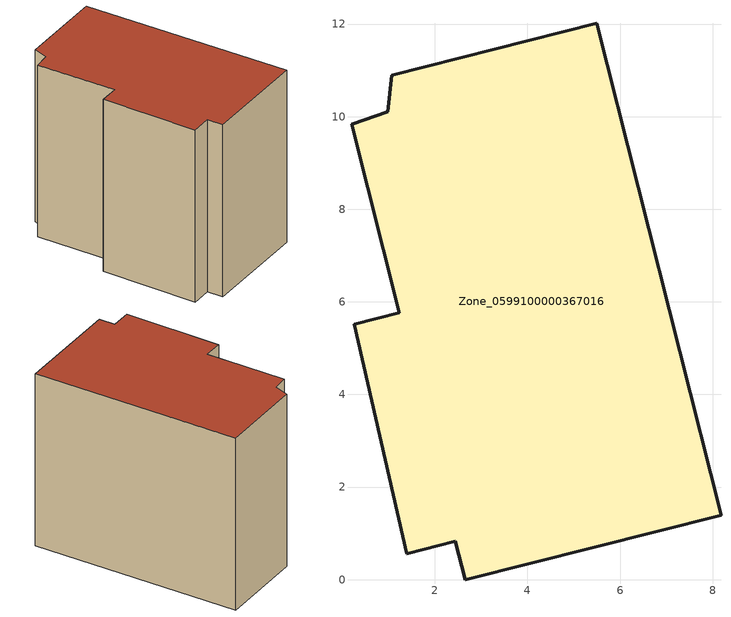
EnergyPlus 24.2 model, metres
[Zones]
Zone_0599100000367016
 floor ground (C_G): 5.49,12.02 8.18,1.39 2.65,0 2.44,0.83 1.39,0.56 0.26,5.52 1.23,5.76 0.2,9.84 0.99,10.11 1.07,10.9 z0
 wall outside (C_F): 8.18,1.39 5.49,12.02 1.07,10.9 0.99,10.11 0.2,9.84 1.23,5.76 0.26,5.52 1.39,0.56 2.44,0.83 2.65,0 8.18,1.39 z0:9.39
 roof outside (C_R): 0.99,10.11 0.2,9.84 1.23,5.76 0.26,5.52 1.39,0.56 2.44,0.83 2.65,0 8.18,1.39 5.49,12.02 1.07,10.9 z9.39
[BUILDING]
Pand.0599100000367016: North Axis=0; Terrain=City; Loads Convergence Tolerance Value=0.04; Temperature Convergence Tolerance Value=0.4; Solar Distribution=FullExterior; Maximum Number of Warmup Days=25; Minimum Number of Warmup Days=1
[Site:Location]
Rotterdam.The.Hague.AP_ZH_NLD Design_Conditions: Latitude=51.96; Longitude=4.45; Time Zone=1; Elevation=-4.5
[SITE:GROUNDTEMPERATURE:BUILDINGSURFACE]
18, 18, 18, 18, 18, 18, 18, 18, 18, 18, 18, 18
[MATERIAL] Thermal Absorptance=0.9; Solar Absorptance=0.7; Visible Absorptance=0.7
Name | Roughness | Thickness | Conductivity | Density | Specific Heat
G.TC.1992-2005 | MediumSmooth | 0.15 | 0.06 | 540 | 1210
F.TC.1992-2005 | Rough | 0.3 | 0.12 | 1920 | 840
R.TC.1992-2005 | MediumRough | 0.2 | 0.08 | 1500 | 1000
[CONSTRUCTION]
C_G: G.TC.1992-2005
C_F: F.TC.1992-2005
C_R: R.TC.1992-2005
[ZONE]
Zone_0599100000367016: Type=1; Multiplier=1; Ceiling Height=Autocalculate; Volume=Autocalculate; Floor Area=autocalculate; Part of Total Floor Area=Yes
[ZONEINFILTRATION:DESIGNFLOWRATE]
Infil_Zone_0599100000367016: Zone or ZoneList or Space or SpaceList=Zone_0599100000367016; Schedule=AlwaysOn; Design Flow Rate Calculation Method=Flow/Area; Flow Rate per Floor Area=0.0015; Constant Term Coefficient=1; Temperature Term Coefficient=0; Velocity Term Coefficient=0; Velocity Squared Term Coefficient=0
[HVACTEMPLATE:ZONE:IDEALLOADSAIRSYSTEM]
Zone_0599100000367016: Maximum Heating Supply Air Temperature=50; Minimum Cooling Supply Air Temperature=13; Maximum Heating Supply Air Humidity Ratio=0.0156; Minimum Cooling Supply Air Humidity Ratio=0.0077; Heating Limit=NoLimit; Cooling Limit=NoLimit; Dehumidification Control Type=ConstantSensibleHeatRatio; Cooling Sensible Heat Ratio=0.7; Dehumidification Setpoint=60; Humidification Control Type=None; Humidification Setpoint=30; Outdoor Air Method=None; Outdoor Air Flow Rate per Person=0.00944; Outdoor Air Flow Rate per Zone Floor Area=0; Outdoor Air Flow Rate per Zone=0; Demand Controlled Ventilation Type=None; Outdoor Air Economizer Type=NoEconomizer; Heat Recovery Type=None; Sensible Heat Recovery Effectiveness=0.7; Latent Heat Recovery Effectiveness=0.65
[ZONECONTROL:THERMOSTAT]
ThermostatControl_Zone_0599100000367016: Zone or ZoneList=Zone_0599100000367016; Control Type Schedule=DualSetpointControlType; Control 1=Thermostat_Zone_0599100000367016; Temperature Difference Between Cutout And Setpoint=0
[THERMOSTATSETPOINT:DUALSETPOINT]
Thermostat_Zone_0599100000367016: Heating Setpoint Temperature Schedule=HeatingSetpoint_Zone_0599100000367016; Cooling Setpoint Temperature Schedule=CoolingSetpoint_Zone_0599100000367016
[SCHEDULE:COMPACT]
HeatingSetpoint_Zone_0599100000367016: Through: 12/31, For: AllDays, Until: 24:00, 21
CoolingSetpoint_Zone_0599100000367016: Through: 12/31, For: AllDays, Until: 24:00, 24
DualSetpointControlType: Through: 12/31, For: AllDays, Until: 24:00, 4
AlwaysOn: Through: 12/31, For: AllDays, Until: 24:00, 1
